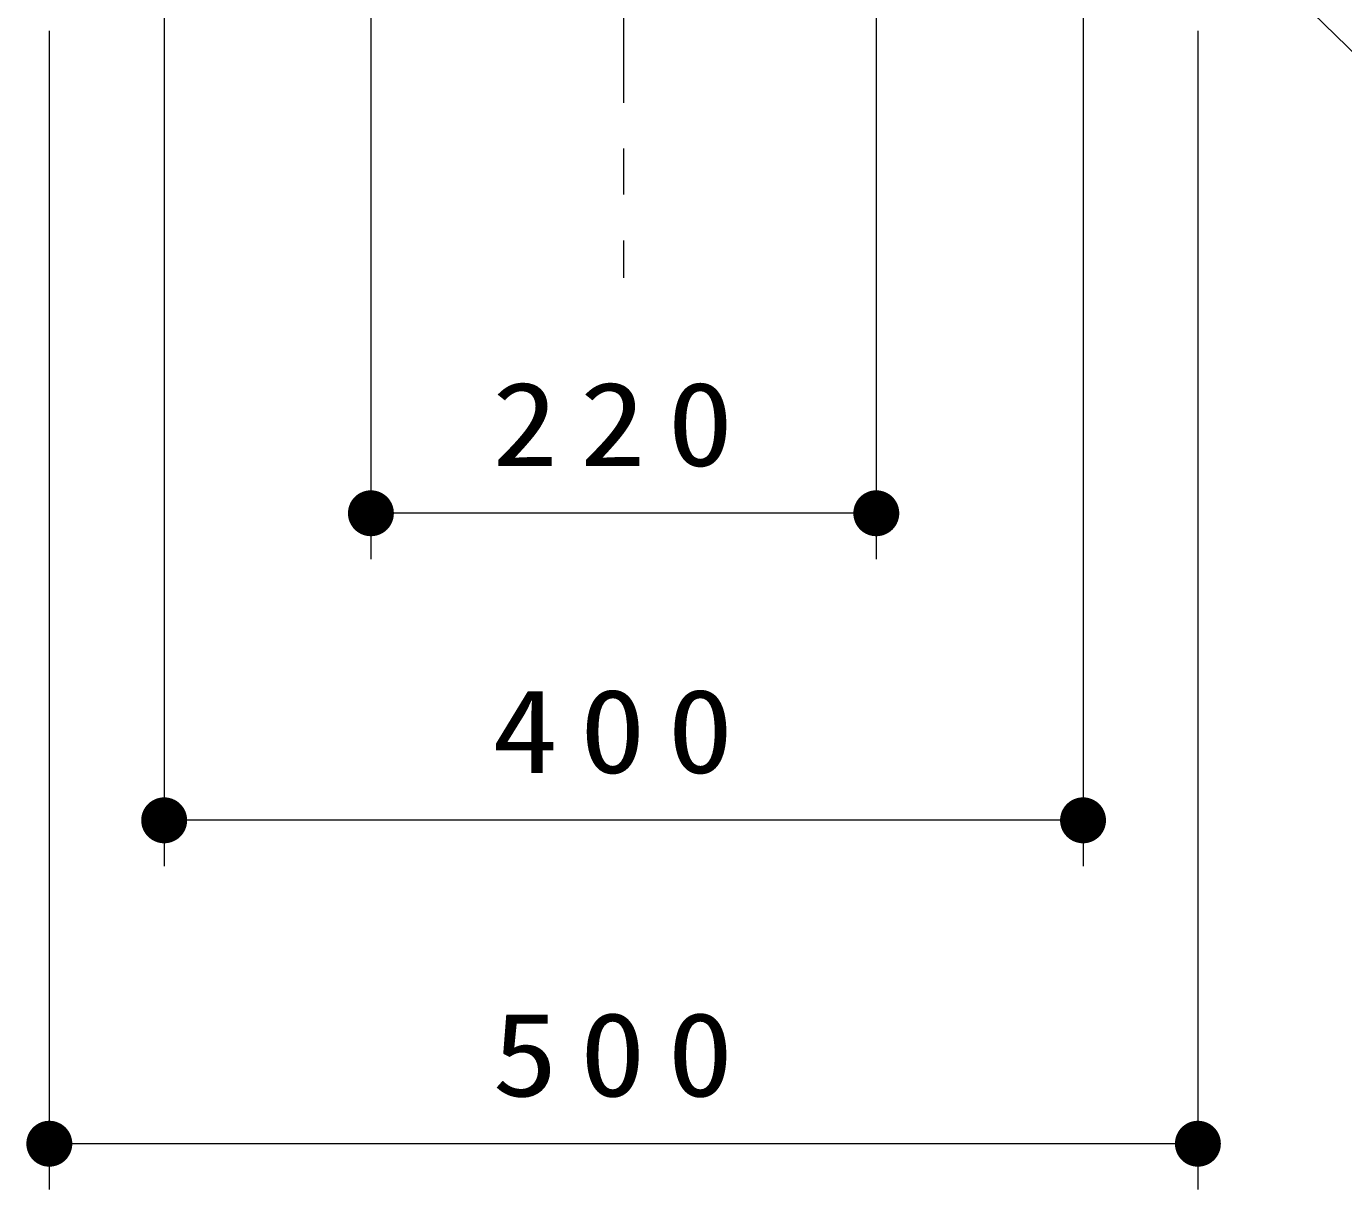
# Model space of a CAD drawing. Units: millimetres on the paper, scale 1:20. Extents: x -365 to 0, y -26 to 257.
# Drawn here: x -117.38 to -88.7, y 65.13 to 90.45 of the extents above; entities that cross this region are included whole.
import ezdxf

# ---------------------------------------------------------------- set-up
doc = ezdxf.new("R2010")
doc.units = ezdxf.units.MM
doc.linetypes.add('USER2', pattern=[6, 3, -1, 1, -1])
doc.layers.add('1_20', color=7, linetype='Continuous', lineweight=25)
doc.styles.add('ＭＳ ゴシック', font='')
doc.styles.get('ＭＳ ゴシック').set_extended_font_data('MS Gothic')

# ---------------------------------------------------------------- blocks, each defined once
blk = doc.blocks.new('filled_dot')
at = {"color": 0, "linetype": 'Continuous', "lineweight": -2, "const_width": 1.25}
blk.add_lwpolyline([(-0.625, 0, 1), (0.625, 0, 1)], format="xyb", close=True, dxfattribs=at)

msp = doc.modelspace()

# ---------------------------------------------------------------- linework, layer by layer
at = {"layer": '1_20', "linetype": 'USER2', "lineweight": 13}
msp.add_line((-104.375, 133.791), (-104.375, 84.978), dxfattribs=at)
at = {"layer": '1_20', "lineweight": 13}
for p, q in [((-109.875, 99.336), (-109.875, 78.853)), ((-98.875, 99.336), (-98.875, 78.853)), ((-114.375, 95.353), (-114.375, 72.168)), ((-94.375, 95.353), (-94.375, 72.168)), ((-116.875, 90.353), (-116.875, 65.127)), ((-91.875, 90.353), (-91.875, 65.127)), ((-98.875, 79.853), (-109.875, 79.853)), ((-94.375, 73.168), (-114.375, 73.168)), ((-91.875, 66.127), (-116.875, 66.127))]:
    msp.add_line(p, q, dxfattribs=at)
msp.add_lwpolyline([(-91.694, 93.007), (-87.848, 89.258), (-81.752, 89.258)], dxfattribs=at)

# ---------------------------------------------------------------- block references
at = {"layer": '1_20', "lineweight": 13, "xscale": 0.4, "yscale": 0.4}
for p in [(-109.875, 79.853), (-114.375, 73.168), (-116.875, 66.127)]:
    msp.add_blockref('filled_dot', p, dxfattribs=at)
at = {"layer": '1_20', "lineweight": 13, "xscale": 0.4, "yscale": 0.4, "rotation": 180}
for p in [(-98.875, 79.853), (-94.375, 73.168), (-91.875, 66.127)]:
    msp.add_blockref('filled_dot', p, dxfattribs=at)

# ---------------------------------------------------------------- texts
at = {"layer": '1_20', "char_height": 1.833, "attachment_point": 8, "style": 'ＭＳ ゴシック'}
for s, insert in [('\\T1.33;\\W1.15;220', (-104.375, 80.853)), ('\\T1.33;\\W1.15;400', (-104.375, 74.168)), ('\\T1.33;\\W1.15;500', (-104.375, 67.127))]:
    msp.add_mtext(s, dxfattribs=dict(at, insert=insert))

doc.saveas('drawing.dxf')
